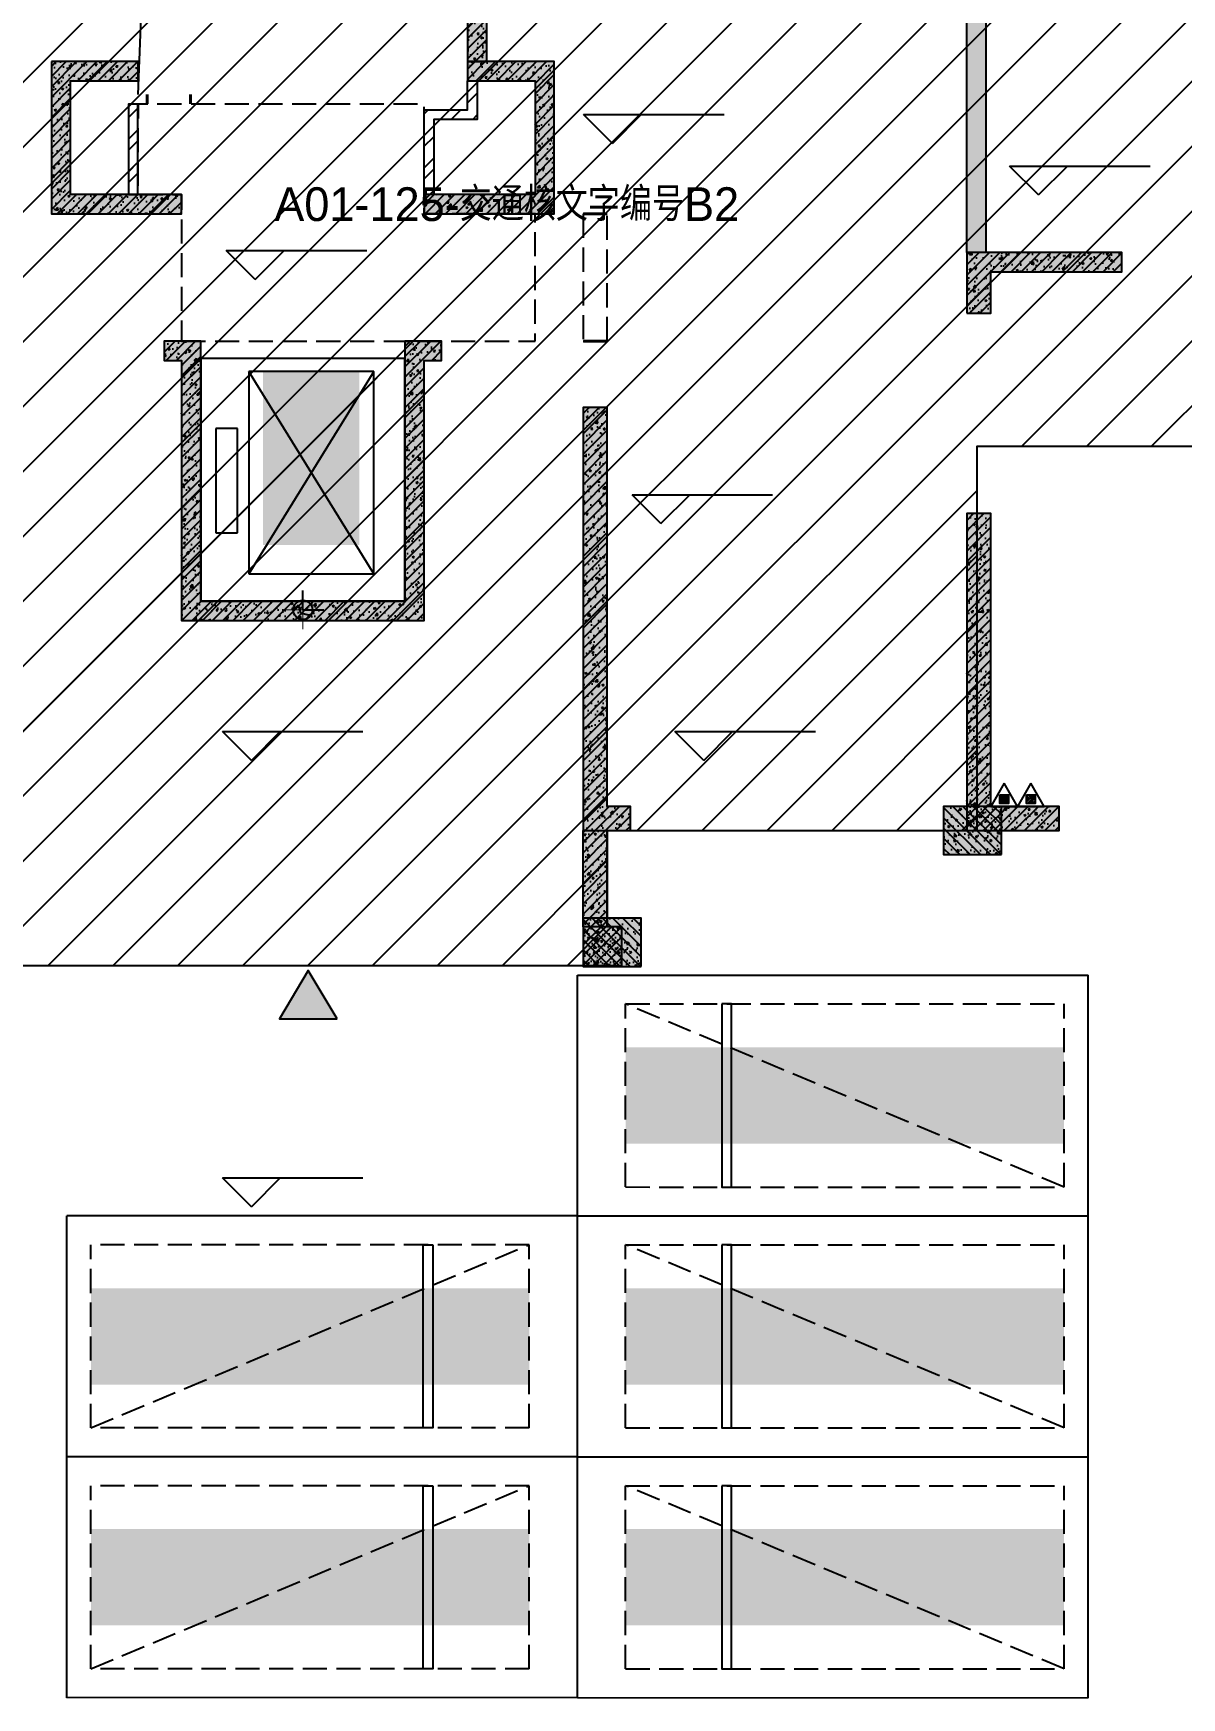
# Model space of a CAD drawing. Extents: x -1338203 to 1886333, y -783476 to 1038610.
# Drawn here: x 755209 to 767128, y -358151 to -340877 of the extents above; entities that cross this region are included whole.
import ezdxf

# ---------------------------------------------------------------- set-up
doc = ezdxf.new("R2010")
doc.units = 0
doc.header["$LTSCALE"] = 1000
doc.header["$MEASUREMENT"] = 0
for name, pattern in [('A-001-平面B2$0$__DASH', [0.35, 0.25, -0.1]), ('A-07-平面B2$0$DASH', [0.35, 0.25, -0.1]), ('A01-125-交通核文字编号B2$0$DASH', [0.35, 0.25, -0.1])]:
    doc.linetypes.add(name, pattern=pattern)
for name, color, linetype, plot in [('A-001-主楼相对位置参照$0$AAD-A-MARK', 6, 'Continuous', False), ('A-07-平面B2$0$AAD-A-MARK', 6, 'Continuous', False), ('A-125-交通核B2$0$AAD-A-MARK', 6, 'Continuous', False), ('A01-125-交通核文字编号B2$0$AAD-A-MARK', 6, 'Continuous', False), ('A01-125-交通核文字编号B2$0$AAD-A-XM', 6, 'Continuous', False), ('M07预留预埋-B2$0$AAD-A-MARK', 6, 'Continuous', False), ('S-07-墙柱B2_B1$0$AAD-A-MARK', 6, 'Continuous', False)]:
    doc.layers.add(name, color=color, linetype=linetype, plot=plot)
for name, color, linetype in [('A-001-车位参照B2$0$A-001-车位参照B2$0$0A-P-PKNG-CAR(A)', 43, 'Continuous'), ('A-07-平面B2$0$0A-A-SYMB-ELEV', 150, 'Continuous'), ('A-07-平面B2$0$0A-B-D&W', 135, 'Continuous'), ('A-07-平面B2$0$0A-S-WALL', 255, 'Continuous'), ('A-125-交通核B2$0$0A-E-EVTR', 2, 'Continuous'), ('A-125-交通核B2$0$0A-O-HOLE', 52, 'Continuous'), ('A01-125-交通核文字编号B2$0$0A-A-SYMB-ELEV', 150, 'Continuous'), ('A01-125-交通核文字编号B2$0$0A-A-SYMB-NAME', 13, 'Continuous'), ('M07预留预埋-B2$0$0M-A-LD', 4, 'Continuous'), ('p-a-core', 1, 'Continuous'), ('p-a-regular', 5, 'Continuous'), ('S-07-墙柱B2_B1$0$0S-CC-LINE', 52, 'Continuous'), ('S-07-墙柱B2_B1$0$0S-CW-HATCH', 251, 'Continuous'), ('S-07-墙柱B2_B1$0$0S-CW-HATCH-UP', 251, 'Continuous'), ('S-07-墙柱B2_B1$0$0S-CW-LINE', 72, 'Continuous'), ('S001地下二墙柱$0$S001地下二墙柱$0$0A-P-PKNG-STRP', 40, 'Continuous'), ('S001地下二墙柱$0$S001地下二墙柱$0$0S-CC-LINE', 52, 'Continuous'), ('S001地下二墙柱$0$S001地下二墙柱$0$0S-CW-HATCH', 251, 'Continuous'), ('S001地下二墙柱$0$S001地下二墙柱$0$0S-CW-HATCH-UP', 251, 'Continuous'), ('地面指向箭头', 7, 'Continuous'), ('负二层消火栓$0$负二层消火栓$0$大T4 给排水户型大样$0$0P-EQUIP-FH', 7, 'Continuous')]:
    doc.layers.add(name, color=color, linetype=linetype)
doc.styles.add('A01-125-交通核文字编号B2$0$AAD-TXT', font='aad-txt.shx', dxfattribs={"width": 0.7, "bigfont": 'aad-hztxt.shx'})
pattern_1 = [(45, (0, 0), (-168.3798022700466, 168.3798022700466), []), (45, (112.25325, 0), (-168.3798022700466, 168.3798022700466), [])]
pattern_2 = [(45, (0, 0), (-111.7962160783531, 111.7962160783531), [91.28125, -91.28125]), (105, (0, 0), (-152.7164712100046, -40.92025513165151), [91.28125, -91.28125]), (165, (-23.62531260401011, 88.1709034742089), (-40.92025513165157, -152.7164712100046), [91.28125, -91.28125])]
pattern_3 = [(45, (0, 0), (-53.03300858899106, 53.03300858899107), []), (49.99999999999999, (0, 0), (215.178054780226, -18.82564049477853), [22.5, -247.5]), (355, (0, 0), (-41.6254000839, 225.6576401100035), [18, -198]), (100.4514, (17.9315039999783, -1.568802000023425), (173.5528145142065, 206.8318626182861), [19.122057, -210.3426336]), (46.18420000000002, (0, 60), (320.1723145876933, -49.65570429870542), [33.7499999999997, -371.2499999999976]), (96.6356, (26.68102349992841, 55.86200790002476), (280.398811664611, 292.2353612701325), [28.6830864, -315.5139]), (351.1842, (0, 60), (280.3985835400882, 292.2355802775974), [27, -297]), (21, (30, 45), (179.0721156355385, -120.7856671996016), [22.5, -247.5]), (326.0000000000001, (30, 45), (72.99459957647451, 217.5450135140559), [18, -198]), (71.4514, (44.92266990011558, 34.93451819999609), (252.066788574447, 96.75914901298572), [19.122057, -210.3426336]), (37.50000000000001, (0, 0), (3.647956595187201, 99.86815614939344), [0, -195.6, 0, -201, 0, -198.75]), (7.499999999999999, (0, 0), (78.92086123264458, 118.3235135647081), [0, -114.6, 0, -191.1, 0, -75.75]), (327.5, (-66.89999999990687, 0), (160.1467308517227, -6.766461520313927), [0, -75, 0, -234, 0, -310.5]), (317.5, (-96.89999999990687, 0), (174.9558508027159, 30.03149469969532), [0, -97.5, 0, -155.4, 0, -220.5])]

# ---------------------------------------------------------------- blocks, each defined once
blk = doc.blocks.new('A-001-主楼相对位置参照')
at = {"layer": 'A-001-主楼相对位置参照$0$AAD-A-MARK'}
blk.add_lwpolyline([(-9418.767723739147, -183159.9998517036), (-7298.767723739148, -183159.9998521805), (-7298.767723679543, -180639.99985075), (-9418.767723679543, -180639.9998502731)], close=True, dxfattribs=at)
blk = doc.blocks.new('A-125-交通核B2$0$xx')
at = {"layer": 'A-125-交通核B2$0$0A-E-EVTR'}
for p, q in [((1798.285380422996, 2384.999999999971), (498.2853804229962, 2384.999999999971)), ((498.2853804229962, 2384.999999999971), (498.2853804229962, 285.0000000000146)), ((1798.285380422996, 285.0000000000146), (498.2853804229962, 2384.999999999971)), ((1798.285380422996, 2384.999999999971), (498.2853804229962, 285.0000000000146)), ((1798.285380422996, 285.0000000000146), (1798.285380422996, 2384.999999999971)), ((380.830784950449, 1791.391621498824), (155.8307849504491, 1791.391621498824)), ((155.8307849504491, 1791.391621498824), (155.8307849504489, 711.3916214987657)), ((380.830784950449, 711.3916214987657), (380.830784950449, 1791.391621498824)), ((155.8307849504489, 711.3916214987657), (380.830784950449, 711.3916214987657)), ((498.2853804229962, 285.0000000000146), (1798.285380422996, 285.0000000000146))]:
    blk.add_line(p, q, dxfattribs=at)
blk = doc.blocks.new('A-125-交通核B2')
h = blk.add_hatch()
h.set_pattern_fill('ANSI32', color=256, scale=50)
h.set_pattern_definition(pattern_1)
h.paths.add_polyline_path([(1360, 4310), (1260, 4310), (1260, 5189.999999999886), (1710, 5189.999999999886), (1710, 5489.999999999884), (1810, 5489.999999999883), (1810, 5089.999999999886), (1360, 5089.999999999886)])
h = blk.add_hatch()
h.set_pattern_fill('ANSI32', color=256, scale=50)
h.set_pattern_definition(pattern_1)
h.paths.add_polyline_path([(-1712.500000000002, 5250), (-1810, 5250), (-1810, 4310), (-1712.500000000002, 4310)])
for points in [[(1360, 4310), (1260, 4310), (1260, 5189.999999999886), (1710, 5189.999999999886), (1710, 5489.999999999884), (1810, 5489.999999999883), (1810, 5089.999999999886), (1360, 5089.999999999886)], [(-1712.500000000002, 5250), (-1810, 5250), (-1810, 4310), (-1712.500000000002, 4310)]]:
    blk.add_lwpolyline(points, close=True)
at = {"layer": 'A-125-交通核B2$0$0A-O-HOLE', "flags": 128}
blk.add_lwpolyline([(-1710, 5350), (-1593.142190692946, 8294.126962363254), (-1090, 8489.999999949592)], dxfattribs=at)
at = {"layer": 'A-125-交通核B2$0$AAD-A-MARK'}
for q in [(0, 200), (200, 0)]:
    blk.add_line((0, 0), q, dxfattribs=at)
blk.add_circle((0, 0), 100, dxfattribs=at)
blk.add_blockref('A-125-交通核B2$0$xx', (-1060, 90))
blk = doc.blocks.new('A01-125-交通核文字编号B2')
at = {"layer": 'A01-125-交通核文字编号B2$0$0A-A-SYMB-ELEV'}
for p, q in [((-494.5125119400909, 3428.45492932036), (-794.5125119400909, 3728.45492932036)), ((-794.5125119400909, 3728.45492932036), (664.0464705591439, 3728.45492932036)), ((-494.5125119400909, 3428.45492932036), (-194.5125119400909, 3728.45492932036))]:
    blk.add_line(p, q, dxfattribs=at)
at = {"layer": 'A01-125-交通核文字编号B2$0$0A-A-SYMB-NAME', "linetype": 'A01-125-交通核文字编号B2$0$DASH', "flags": 128}
blk.add_lwpolyline([(-1260, 2789.999999998254), (2410, 2789.999999997007), (2410, 4110), (1260, 4110), (1260, 5250), (-1709.999999999999, 5250.000000000003), (-1712.500000000002, 4310), (-1260, 4310)], close=True, dxfattribs=at)
at = {"layer": 'A01-125-交通核文字编号B2$0$AAD-A-MARK'}
for q in [(0, 200), (200, 0)]:
    blk.add_line((0, 0), q, dxfattribs=at)
blk.add_circle((0, 0), 100, dxfattribs=at)
at = {"layer": 'A01-125-交通核文字编号B2$0$AAD-A-XM', "style": 'A01-125-交通核文字编号B2$0$AAD-TXT'}
blk.add_text('A01-125-交通核文字编号B2', height=350, dxfattribs=at).set_placement((-296.6812086407444, 4036.037805302753))
blk = doc.blocks.new('A-07-平面B2')
at = {"layer": 'A-07-平面B2$0$0A-A-SYMB-ELEV'}
for p, q in [((3213.121388485655, 4841.446363672381), (2913.121388485655, 5141.446363672381)), ((2913.121388485655, 5141.446363672381), (4371.68037098489, 5141.446363672381)), ((3213.121388485655, 4841.446363672381), (3513.121388485655, 5141.446363672381)), ((7634.793882396538, 4306.902706817607), (7334.793882396538, 4606.902706817607)), ((7334.793882396538, 4606.902706817607), (8793.352864895773, 4606.902706817607)), ((7634.793882396538, 4306.902706817607), (7934.793882396538, 4606.902706817607)), ((3716.614833111409, 895.2742673113244), (3416.614833111409, 1195.274267311324)), ((3416.614833111409, 1195.274267311324), (4875.173815610644, 1195.274267311324)), ((3716.614833111409, 895.2742673113244), (4016.614833111409, 1195.274267311324)), ((-534.3746198192239, -1561.758163026418), (-834.3746198192239, -1261.758163026418)), ((-834.3746198192239, -1261.758163026418), (624.184362680011, -1261.758163026418)), ((-534.3746198192239, -1561.758163026418), (-234.3746198192239, -1261.758163026418)), ((4160.688683247659, -1561.758163026418), (3860.688683247659, -1261.758163026418)), ((3860.688683247659, -1261.758163026418), (5319.247665746894, -1261.758163026418)), ((4160.688683247659, -1561.758163026418), (4460.688683247659, -1261.758163026418)), ((-534.3746198187873, -6194.969889319153), (-834.3746198187873, -5894.969889319153)), ((-834.3746198187873, -5894.969889319153), (624.1843626804475, -5894.969889319153)), ((-534.3746198187873, -6194.969889319153), (-234.3746198187873, -5894.969889319153))]:
    blk.add_line(p, q, dxfattribs=at)
at = {"layer": 'A-07-平面B2$0$0A-B-D&W', "linetype": 'A-07-平面B2$0$DASH'}
blk.add_lwpolyline([(2910, 2789.999999998952), (3160, 2789.999999998952), (3160, 4110), (2910, 4110)], close=True, dxfattribs=at)
at = {"layer": 'A-07-平面B2$0$AAD-A-MARK'}
for q in [(0, 200), (200, 0)]:
    blk.add_line((0, 0), q, dxfattribs=at)
blk.add_circle((0, 0), 100, dxfattribs=at)
at = {"layer": 'A-07-平面B2$0$0A-S-WALL'}
for name in ['A-125-交通核B2', 'A01-125-交通核文字编号B2']:
    blk.add_blockref(name, (0, 0), dxfattribs=at)
blk = doc.blocks.new('A-001-主楼组合参照B2')
at = {"ltscale": 0.002}
h = blk.add_hatch(dxfattribs=at)
h.set_pattern_fill('ANSI31', color=8, scale=300)
h.set_pattern_definition([(45, (-290759.7580399357, -7878.096521442116), (-336.7596045400933, 336.7596045400933), [])])
h.paths.add_polyline_path([(66281.2331245013, -186940.2985313081), (66281.2331245013, -185540.2985321602), (62441.23312550061, -185540.2987123799), (62441.23312550061, -181550.2985321602), (55141.23312550061, -181550.2985321602), (55141.23312550061, -185540.2990549848), (51301.23103445512, -185540.2992352045), (51301.23103445512, -186940.2985283216), (44981.23312550061, -186940.298366589), (44981.23312550061, -185540.2985321603), (41131.23316977848, -185540.2985321603), (41131.23316977848, -181650.298521692), (37391.68398198416, -181650.298521692), (37391.68398198416, -179560.2984945478), (38191.2331748188, -179560.2985321605), (38191.2331748188, -176360.2984955478), (41051.23312550061, -176360.2985331602), (41051.2331735522, -174560.2985321603), (42851.29555012775, -174560.2985321603), (42851.2331690148, -173660.2985216923), (46981.23312550061, -173660.2985321605), (46981.23312550061, -172090.2984945478), (50101.2331740607, -172090.2985321603), (50101.23312550061, -174560.2984945478), (67481.2331245013, -174560.2984945478), (67481.2331245013, -172090.2985321603), (70601.23312550061, -172090.2984945478), (70601.2331735522, -174560.2984945478), (76531.2331740607, -174560.2984945478), (76531.2331740607, -176360.2984955478), (79391.23312550061, -176360.2984955478), (79391.2331740607, -179560.2984945478), (80191.23312550061, -179560.2984945478), (80191.2331740607, -182110.2984945478), (81091.2331740607, -182110.2985321603), (81091.23312550061, -185540.2984945478), (72601.23312550061, -185540.2984945478), (72601.23312550061, -186940.2984953998)])
h.paths.add_polyline_path([(2291.232276478084, -185540.2985785123), (9781.232275478309, -185540.2985785123), (9781.232275478309, -186540.298578512), (9631.232276478084, -186540.2985785118), (9631.232276478084, -186940.2985785123), (16251.23227647808, -186940.2985785123), (16251.23227647808, -186540.2985785118), (16101.23227547831, -186540.298578512), (16101.23227547831, -185540.2985785123), (23691.23227547831, -185540.2985785123), (23691.23227547831, -179560.2985785123), (22891.23227547831, -179560.2985785123), (22891.23227547831, -176360.2985785123), (20031.23227547831, -176360.2985785123), (20031.23227547831, -174560.2985785123), (18231.13172222464, -174560.2985785123), (18231.13172222464, -173660.2985785123), (14101.23227547831, -173660.2985785123), (14101.23227547831, -172090.2985785123), (10981.23227547831, -172090.2985785123), (10981.23227547831, -174560.2985785123), (-6398.767723521916, -174560.2985785123), (-6398.767723521916, -172090.2985785123), (-9518.767724521691, -172090.2985785123), (-9518.767724521691, -174560.2985785123), (-15448.76772452169, -174560.2985785123), (-15448.76772452169, -176360.2985785123), (-18308.76772452169, -176360.2985785123), (-18308.76772452169, -179560.2985785123), (-19108.76772452169, -179560.2985785123), (-19108.76772452169, -181610.2985785122), (-20008.76772452169, -181610.2985785122), (-20008.76772452169, -185540.2985785253), (-11518.76772452169, -185540.2985785123), (-11518.76772502181, -186540.2985785123), (-11668.7677235154, -186540.2985785123), (-11668.7677235154, -186940.2985785123), (-5048.767723521916, -186940.2985785123), (-5048.767723515397, -186540.2985785123), (-5198.767723515397, -186540.2985785123), (-5198.767723521916, -185540.2985785123), (-1358.767723515397, -185540.2985785123), (-1358.767723515397, -181550.2985785122), (2291.232276478084, -181550.2985785122)])
h.paths.add_polyline_path([(-109958.7612749783, -168806.1891832975), (-109958.7612691789, -173536.1891834346), (-109708.7612749792, -173536.1891833699), (-103818.7612749829, -173536.1891834874), (-103818.761274982, -177236.1891834413), (-99248.76127499505, -177236.1891834215), (-99248.76127499505, -178036.18918342), (-92868.76126927859, -178036.18918342), (-92868.76126927952, -177236.1891834659), (-71298.76126929256, -177236.189183469), (-71298.76126929256, -178036.18918342), (-64918.7612635761, -178036.18918342), (-64918.76126357983, -177236.1891834659), (-54208.76126359007, -177236.1891834659), (-54208.761263591, -168806.1891834316), (-59108.76126921247, -168806.1891711009), (-59108.76126921247, -167906.1891711006), (-62058.76126937452, -167906.189171247), (-62058.76126937452, -168806.1891711009), (-64368.7612635761, -168806.1891832975), (-64368.7612635761, -167456.1891832975), (-66168.76126925531, -167456.1891832975), (-66168.76126925531, -165386.1891709544), (-69468.76126918918, -165386.1891709558), (-69468.76126920874, -167386.1891832859), (-71848.76126930187, -167386.1891832851), (-71848.76126924413, -168806.189183286), (-82158.76126925531, -168806.1891771933), (-82158.76126917521, -167906.1891709485), (-85208.7612691957, -167906.1891711006), (-85208.7612691957, -168806.1891711009), (-92318.76126924134, -168806.1891835518), (-92318.76126926276, -167386.1891837005), (-94698.76126924786, -167386.1891834291), (-94698.76126925531, -165386.1891709551), (-97998.76126925531, -165386.1891709539), (-97998.76126925531, -167456.1891834188), (-99798.76126925158, -167456.1891834186), (-99798.76127499505, -168806.1891832975)])
h.paths.add_polyline_path([(-115663.7569348987, -225243.7857859249), (-115663.7569348987, -225843.7857859249), (-115413.7569348987, -225843.7857859249), (-115413.7569348987, -225243.7857859249), (-114083.7569348987, -225243.7857859249), (-114083.7569348987, -225843.7857859249), (-113833.7569348987, -225843.7857859249), (-113833.7569348987, -225243.7857859249), (-112008.7569348987, -225243.7857859248), (-112008.7569348987, -225843.7857859249), (-111588.7569348987, -225843.7857859249), (-111588.7569348987, -225243.7857859249), (-92908.75693489867, -225243.7857859249), (-92908.75693489867, -225843.7857859249), (-92488.75693489867, -225843.7857859249), (-92488.75693489867, -225243.7857859249), (-90663.75693489867, -225243.7857859249), (-90663.75693489867, -225843.7857859249), (-90413.75693489867, -225843.7857859249), (-90413.75693489867, -225243.7857859249), (-89083.75693489867, -225243.7857859249), (-89083.75693489867, -225843.7857859249), (-88833.75693489867, -225843.7857859249), (-88833.75693489867, -225243.7857859252), (-82963.75693489867, -225243.7857859252), (-82963.75693489867, -225843.7857859249), (-82713.75693489867, -225843.7857859249), (-82713.75693489867, -225243.7857859249), (-81383.75693489867, -225243.7857859249), (-81383.75693489867, -225843.7857859249), (-81133.75693489867, -225843.7857859249), (-81133.75693489867, -225243.7857859249), (-79308.75693489867, -225243.7857859249), (-79308.75693489867, -225843.7857859249), (-78888.75693489867, -225843.7857859249), (-78888.75693489867, -225243.7857859249), (-60208.75693489867, -225243.7857859248), (-60208.75693489867, -225843.7857859249), (-59788.75693489867, -225843.7857859249), (-59788.75693489867, -225243.7857859249), (-57963.75693489867, -225243.7857859249), (-57963.75693489867, -225843.7857859249), (-57713.75693489867, -225843.7857859249), (-57713.75693489867, -225243.7857859249), (-56383.75693489867, -225243.7857859249), (-56383.75693489867, -225843.7857859249), (-56133.75693489867, -225843.7857859249), (-56133.75693489867, -225243.7857859249), (-53248.75693489867, -225243.7857859249), (-53248.75693488936, -216463.7857859784), (-53248.75693488843, -216463.7857880258), (-56518.75693488098, -216463.785787997), (-56518.75693485443, -216463.7857859249), (-59958.75693489867, -216463.7857859248), (-59958.75693489867, -215463.7857859249), (-67988.75693489867, -215463.7857859249), (-67988.75693489867, -211893.7857859249), (-71108.75693489867, -211893.7857859249), (-71108.75693489867, -215463.7857859249), (-79138.75693489867, -215463.7857859249), (-79138.75693489867, -216463.7857859249), (-81758.75504769175, -216463.7857608667), (-81758.75504769175, -215463.785828924), (-83908.76013395959, -215463.7857370347), (-83908.76013395959, -216463.7856689774), (-86598.75693489867, -216463.7856940356), (-87848.75693495455, -216463.7857859249), (-92658.75693489867, -216463.7857859249), (-92658.75693489867, -215463.7857859249), (-100688.7569348987, -215463.7857859249), (-100688.7569348987, -211893.7857859249), (-103808.7569348987, -211893.7857859249), (-103808.7569349583, -215463.7857859249), (-111838.7569348987, -215463.7857859249), (-111838.7569348987, -215463.778743452), (-114238.7569348931, -215463.7788353413), (-114238.7569348931, -215463.7856940356), (-116458.756825553, -215463.7857859285), (-116458.7570442806, -216463.7857859212), (-118548.7571535825, -216463.7856940356), (-118548.7570442406, -221293.7879517402), (-119248.7632341522, -221293.7879937084), (-119248.7632341522, -221893.7879937084), (-118548.7602174289, -221893.7879937084), (-118548.7569348987, -223843.7809536252), (-119248.763234115, -223843.7809955936), (-119248.763234115, -224443.7809955936), (-118548.7569348987, -224443.7809536252), (-118548.7569348987, -225243.7857859249)])
h.paths.add_polyline_path([(-11948.76700253668, -235160.2985359748), (-15608.76700253668, -235160.2985359748), (-15608.76700253668, -237713.5560672852), (-16508.76700253668, -237713.5560672852), (-16508.76700253668, -241140.2985359879), (-8018.767002536682, -241140.2985359748), (-8018.767003037734, -242140.2985359748), (-8168.767002536682, -242140.2985359748), (-8168.767002536682, -242540.2985359748), (-1548.767002536682, -242540.298535975), (-1548.767002536682, -242140.298535975), (-1698.767001538305, -242140.2985359748), (-1698.767001538305, -241140.298535975), (13281.23299746332, -241140.298535975), (13281.23299746332, -242140.2985359748), (13131.23299746332, -242140.2985359748), (13131.23299746332, -242540.2985359748), (19751.23299746332, -242540.2985359748), (19751.23299746332, -242140.2985359748), (19601.23299746332, -242140.2985359748), (19601.23299746332, -241140.2985359748), (27191.23299746332, -241140.2985359748), (27191.23299746332, -239340.2985359748), (27191.23304551211, -239340.2985359748), (27191.23304551211, -237140.2985358062), (27191.23299746332, -237140.2985358062), (27191.23299746332, -235250.2984237619), (23441.23299746332, -235250.2984237619), (23441.23299746332, -230950.2983570985), (23441.23299746332, -230160.2985359748), (21531.23299746332, -230160.2985359753), (17601.23299746332, -230160.2985359753), (17601.52712125261, -227690.2985359748), (14481.52712125261, -227690.2985359748), (14481.23299746332, -230160.2985359748), (-2898.767001538305, -230160.2985359748), (-2898.767001538305, -227690.2985359748), (-6018.767002536682, -227690.2985359748), (-6018.767002536682, -230160.2985359748), (-9948.767002536682, -230160.2985359748), (-11948.76700253668, -230160.2985359748)])
h.paths.add_polyline_path([(67491.23229324841, -237139.9998558274), (67491.23229401116, -235159.999855996), (71151.23229324794, -235159.999855996), (71151.23229324841, -234559.999855996), (73051.23229324841, -234559.999855996), (73051.23229324841, -230159.9998559959), (77081.23229324841, -230159.999855996), (77080.93816945818, -227689.999855996), (80200.93816945818, -227689.999855996), (80201.23229324841, -230159.999855996), (97581.23229224817, -230159.999855996), (97581.23229224817, -227689.999855996), (100701.2322932484, -227689.999855996), (100701.2322932484, -230159.999855996), (104631.2322932484, -230159.999855996), (106631.2322932484, -230159.999855996), (106631.2322932484, -231959.999855996), (109491.2322932484, -231959.999855996), (109491.2322932484, -235159.999855996), (110291.2322932484, -235159.999855996), (110291.2322932484, -237713.257387306), (111191.2322932484, -237713.257387306), (111191.2322932484, -241139.999856009), (102701.2322932484, -241139.999855996), (102701.2322937485, -242139.999855996), (102851.2322932484, -242139.999855996), (102851.2322932484, -242539.999855996), (96231.23229324841, -242539.999855996), (96231.23229324841, -242139.999855996), (96381.23229224817, -242139.999855996), (96381.23229224817, -241139.999855996), (81401.23229324841, -241139.999855996), (81401.23229324841, -242139.999855996), (81551.23229324841, -242139.9998559955), (81551.23229324841, -242539.999855996), (74931.23229324841, -242539.999855996), (74931.23229324841, -242139.999855996), (75081.23229324841, -242139.999855996), (75081.23229324841, -241139.999855996), (67491.23229324841, -241139.999855996), (67491.23229324841, -239339.999855996)])
h.paths.add_polyline_path([(11810.72601094865, -302464.7122348832), (13795.7470119854, -302220.4619652765), (17696.32407989795, -301740.5088564857), (17394.38181419042, -299289.0335956084), (20491.02751642303, -298908.0015827207), (20792.96978213009, -301359.476843597), (25884.45497300685, -300732.9864286719), (26492.75564002548, -305675.69523174), (29132.84460410872, -305350.8410156242), (28524.54393708915, -300408.1322125561), (38042.87436600938, -299236.9331309021), (37741.22402247298, -296785.4219499681), (40837.86972569837, -296404.3899369583), (41139.52006923431, -298855.9011178924), (45040.10263646976, -298375.947332428), (47025.13193277246, -298131.6960421153), (47635.76015855395, -303094.2692828734), (50474.35205226694, -302744.9899377254), (51268.3637707883, -302647.2894216004), (51580.18199404958, -305181.4349219284), (52178.19982720283, -310041.5235503284), (48297.46755293082, -310519.0348228897), (48117.94285455183, -309060.0382901131), (44465.48894935404, -309509.4606642824), (44587.61459500552, -310501.9753123728), (44736.49179173284, -310483.6564656604), (44785.34204979544, -310880.6623249209), (38214.89507903275, -311689.1340958558), (38166.04482097016, -311292.1282365952), (38314.92201720015, -311273.8093899438), (38192.79637204413, -310281.2947417925), (23324.92694372847, -312110.7369061121), (23447.05258888449, -313103.2515542634), (23595.92978610727, -313084.9327074896), (23644.78004416986, -313481.9385667506), (17074.33307340764, -314290.4103376855), (17025.48281534505, -313893.4044784249), (17174.36001256783, -313875.0856316515), (17052.23436741135, -312882.5709835001), (1787.359078842448, -314760.8634060043), (1909.484723998467, -315753.3780541557), (2058.361921221251, -315735.0592073823), (2107.212179283844, -316132.0650666428), (-4463.234791478375, -316940.5368375777), (-4512.085049540969, -316543.5309783171), (-4363.20785231865, -316525.2121315437), (-4485.333497474669, -315532.6974833923), (-12911.78286028025, -316569.5442107695), (-13330.67382316641, -313165.21896761), (-12437.4106398311, -313055.3058869696), (-12507.02225759183, -312489.5725373559), (-12748.83103498048, -310524.3935341835), (-11954.81931645959, -310426.6930180584), (-12345.62138095987, -307250.6461439739), (-9507.029487246415, -306901.3667988268), (-9726.855648528086, -305114.8404321541), (-7940.226588892518, -304895.8488561726), (-8050.13966953312, -304002.5856728373), (-3951.156865628669, -303497.3721730416), (-4142.894128524465, -301939.124175443), (-1046.248426291859, -301558.0921625552), (-744.5980827559251, -304009.6033434892), (7185.593955974327, -303033.8194386902), (7796.222181755817, -307996.3926794484), (12421.35423673061, -307427.2854756413)])
h.paths.add_polyline_path([(118675.7859663961, -301882.809409273), (118078.7053500742, -297020.9645447106), (118078.5068137946, -297019.3479245001), (118009.0274021446, -296453.598323043), (117767.6778670328, -294488.3628660979), (116973.6433389063, -294585.8778297879), (116583.5834841465, -291409.7397172834), (113744.9100460953, -291758.3557124749), (113525.5013777933, -289971.7780241912), (111540.4150574778, -290215.565433416), (107639.7204380578, -290694.6076925431), (107338.9349182204, -288242.9902351153), (104242.2002585281, -288623.2985935061), (104542.9857783655, -291074.916050934), (87292.58565581567, -293193.4286369771), (86991.5082054229, -290741.8470313875), (83894.77354474016, -291122.1553899002), (84195.85099513293, -293573.7369954897), (80295.15637571295, -294052.7792546166), (78310.07005539746, -294296.5666638416), (78919.53857846209, -299259.28246463), (76080.86514040898, -299607.8984598218), (75286.8306122825, -299705.4134235118), (75598.05663160351, -302239.6317223347), (76015.75496586668, -305640.8215212679), (83549.15755146206, -304715.6483032462), (83671.05125557748, -305708.191463465), (83522.16978205112, -305726.4755190959), (83570.92726389621, -306123.4927831589), (90141.56298413989, -305316.5564586243), (90092.80550229526, -304919.5391945612), (89943.9240292625, -304937.8232501313), (89822.03032465023, -303945.2800899736), (104690.3268628216, -302119.3123950005), (104812.2205674339, -303111.8555551582), (104663.3390934102, -303130.1396108497), (104712.0965752553, -303527.1568749131), (111282.7322954994, -302720.2205503787), (111233.9748136543, -302323.2032863157), (111085.0933396306, -302341.4873420075), (110963.1996350179, -301348.9441818497), (114616.7046459892, -300901.0549714464), (114795.7921093565, -302359.3094186358)])
at = {"color": 3, "flags": 128}
blk.add_lwpolyline([(10981.23227547831, -174560.2985785123), (-6398.767723521916, -174560.2985785123), (-6398.767723521916, -172090.2985785123), (-9518.767724521691, -172090.2985785123), (-9518.767724521691, -174560.2985785123), (-15448.76772452169, -174560.2985785123), (-15448.76772452169, -176360.2985785123), (-18308.76772452169, -176360.2985785123), (-18308.76772452169, -179560.2985785123), (-19108.76772452169, -179560.2985785123), (-19108.76772452169, -181610.2985785122), (-20008.76772452169, -181610.2985785122), (-20008.76772452169, -185540.2985785253), (-11518.76772452169, -185540.2985785123), (-11518.76772502181, -186540.2985785123), (-11668.7677235154, -186540.2985785123), (-11668.7677235154, -186940.2985785123), (-5048.767723521916, -186940.2985785123), (-5048.767723515397, -186540.2985785123), (-5198.767723515397, -186540.2985785123), (-5198.767723521916, -185540.2985785123), (-1358.767723515397, -185540.2985785123), (-1358.767723515397, -181550.2985785122), (2291.232276478084, -181550.2985785122)], dxfattribs=at)
for name, p in [('A-001-主楼相对位置参照', (0, 0)), ('A-07-平面B2', (-8358.767723739147, -183249.9998517038))]:
    blk.add_blockref(name, p)
blk = doc.blocks.new('M07预留预埋-B2')
at = {"layer": 'M07预留预埋-B2$0$0M-A-LD', "elevation": 2600}
blk.add_lwpolyline([(-1164.999999953347, 5250.128775174613, 0, 0, 0), (-1614.999999954453, 5250.128775172983, 30, 30, 0), (-1614.999999916618, 5350.064387604361, 0, 0, 0), (-1164.999999991123, 5350.064387605991, 30, 30, 0), (-1164.999999953347, 5250.128775174613, 30, 30, 0)], format="xyseb", dxfattribs=at)
at = {"layer": 'M07预留预埋-B2$0$0M-A-LD'}
blk.add_lwpolyline([(2909.644231333921, 4109.928553435078, 0, 0, 0), (2909.644232328283, 2789.928553434263, 30, 30, 0), (3160.000000999775, 2789.999999999185, 0, 0, 0), (3159.644232333696, 4110.076112831943, 30, 30, 0), (2909.644232328283, 4109.928553435078, 30, 30, 0)], format="xyseb", dxfattribs=at)
at = {"layer": 'M07预留预埋-B2$0$AAD-A-MARK', "const_width": 10}
for points in [[(0, 200), (0, -200)], [(-200, 0), (200, 0)]]:
    blk.add_lwpolyline(points, dxfattribs=at)
at = {"layer": 'M07预留预埋-B2$0$AAD-A-MARK'}
blk.add_circle((0, 0), 100, dxfattribs=at)
blk = doc.blocks.new('M001-预留预埋B2')
for p in [(-8358.767723182682, -183249.9998506577), (-8358.767723182682, -183249.999850658)]:
    blk.add_blockref('M07预留预埋-B2', p)
blk = doc.blocks.new('负二层消火栓$0$负二层消火栓$0$大T4 给排水户型大样$0$$TwtSys$00000546')
h = blk.add_hatch()
h.set_pattern_fill('ANSI31', color=256, scale=200, style=0)
h.set_pattern_definition([(45, (-38543.80223862439, -6670.830405693208), (-17.67766952966369, 17.67766952966369), [])])
h.paths.add_polyline_path([(-64.92232553117356, 173.7449990885525), (64.922325531159, 173.7449990885525), (64.922325531159, 43.90034802621994), (-64.92232553117356, 43.90034802621994)])
for points in [[(0, 343.6163707387423), (-198.3870041439732, 0), (198.3870041439732, 0)], [(-64.92232553117356, 173.7449990885525), (64.922325531159, 173.7449990885525), (64.922325531159, 43.90034802621994), (-64.92232553117356, 43.90034802621994)]]:
    blk.add_lwpolyline(points, close=True)
blk = doc.blocks.new('负二层消火栓')
at = {"layer": '负二层消火栓$0$负二层消火栓$0$大T4 给排水户型大样$0$0P-EQUIP-FH', "xscale": 0.7, "yscale": 0.7, "zscale": 0.7, "rotation": 0.0002308761239931664}
for p in [(-1079.896636524005, -185289.9992344023), (-802.154830724583, -185289.9981152266)]:
    blk.add_blockref('负二层消火栓$0$负二层消火栓$0$大T4 给排水户型大样$0$$TwtSys$00000546', p, dxfattribs=at)
blk = doc.blocks.new('S-07-墙柱B2_B1')
at = {"layer": 'S-07-墙柱B2_B1$0$0S-CW-HATCH'}
h = blk.add_hatch(color=256, dxfattribs=at)
h.dxf.hatch_style = 1
h.paths.add_polyline_path([(24510.00016832631, 8440.000000000116), (22210, 8440.000000000116), (22210, 10910.00000000012), (19590, 10910.00000000012), (19590, 8440.000000000116), (14410, 8440.000000000116), (14410, 3710.000000000116), (14210, 3710.000000000116), (14210, 8440.000000000116), (7090, 8440.000000000116), (7090, 3710.000000000116), (6890, 3710.000000000116), (6890, 8440.000000000116), (1710, 8440.000000000116), (1710, 10910.00000000012), (-910, 10910.00000000012), (-910, 8440.000000000116), (-1890, 8440.000000000116), (-6840, 8440.000000000116), (-6840, 5490.000000000116), (-7090, 5490.000000000116), (-7090, 6640.000000000116), (-9700, 6640.000000000116), (-9700, 5690.000000000116), (-9450, 5690.000000000116), (-9450, 5490.000000000116), (-9700, 5490.000000000116), (-9700, 3690.000000000116), (-8300, 3690.000000000116), (-8300, 3440.000000000116), (-10500, 3440.000000000116), (-10500.00016131904, 849.9999998257263), (-10750.00016131904, 849.9999998257263), (-10750, 3690.000000000116), (-9950, 3690.000000000116), (-9950, 6890.000000000116), (-7090, 6890.000000000116), (-7090, 8690.000000000116), (-1890, 8690.000000000116), (-1160, 8690.000000000116), (-1160, 11160.00000000012), (1960, 11160.00000000012), (1960, 8690.000000000116), (19340, 8690.000000000116), (19340, 11160.00000000012), (22460, 11160.00000000012), (22460, 8690.000000000116), (24510.00016832631, 8689.999996883678)])
h = blk.add_hatch(color=256, dxfattribs=at)
h.dxf.hatch_style = 1
h.paths.add_polyline_path([(1710, 5690.000000000116), (1910, 5690.000000000116), (1910, 8440.000000000116), (1710, 8440.000000000116)])
h = blk.add_hatch(color=256, dxfattribs=at)
h.dxf.hatch_style = 1
h.paths.add_polyline_path([(-2610, 5690.000000000116), (-2610, 4110.000000000116), (-1260, 4110.000000000116), (-1260, 4310.000000000116), (-2410, 4310.000000000116), (-2410, 5490.000000000116), (-1710, 5490.000000000116), (-1710, 5690.000000000116)])
h = blk.add_hatch(color=256, dxfattribs=at)
h.dxf.hatch_style = 1
h.paths.add_polyline_path([(2410, 4310.000000000116), (1260, 4310.000000000116), (1260, 4110.000000000116), (2610, 4110.000000000116), (2610, 5690.000000000116), (1710, 5690.000000000116), (1710, 5490.000000000116), (2410, 5490.000000000116)])
h = blk.add_hatch(color=256, dxfattribs=at)
h.dxf.hatch_style = 1
h.paths.add_polyline_path([(6890, 3080.000000000116), (7140, 3080.000000000116), (7140, 3510.000000000116), (8500, 3510.000000000116), (8500, 3710.000000000116), (6890, 3710.000000000116)])
h = blk.add_hatch(color=256, dxfattribs=at)
h.dxf.hatch_style = 1
h.paths.add_polyline_path([(-1060, 2790.000000000116), (-1440, 2790.000000000116), (-1440, 2590.000000000116), (-1260, 2590.000000000116), (-1260, -109.9999999998836), (1260, -109.9999999998836), (1260, 2590.000000000116), (1440, 2590.000000000116), (1440, 2790.000000000116), (1060, 2790.000000000116), (1060, 90.00000000011642), (-1060, 90.00000000011642)])
h = blk.add_hatch(color=256, dxfattribs=at)
h.dxf.hatch_style = 1
h.paths.add_polyline_path([(2910, -2289.999999999884), (3400, -2289.999999999884), (3400, -2039.999999999884), (3160, -2039.999999999884), (3160, 2100.000000000116), (2910, 2100.000000000116)])
h = blk.add_hatch(color=256, dxfattribs=at)
h.dxf.hatch_style = 1
h.paths.add_polyline_path([(6890, -2289.999999999884), (7850, -2289.999999999884), (7850, -2039.999999999884), (7140, -2039.999999999884), (7140, 1000.000000000116), (6890, 1000.000000000116)])
h = blk.add_hatch(color=256, dxfattribs=at)
h.dxf.hatch_style = 1
h.paths.add_polyline_path([(2910, -2289.999999999884), (3160, -2289.999999999884), (3160, -3289.999999999884), (2910, -3289.999999999884)])
h = blk.add_hatch(color=256, dxfattribs=at)
h.dxf.hatch_style = 1
h.paths.add_polyline_path([(3310, -3289.999999999884), (2910, -3289.999999999884), (2910, -3689.999999999884), (3310, -3689.999999999884)])
at = {"layer": 'S-07-墙柱B2_B1$0$0S-CW-HATCH-UP'}
h = blk.add_hatch(dxfattribs=at)
h.set_pattern_fill('钢筋混凝土', color=256, scale=30)
h.set_pattern_definition([(45, (0, 0), (-53.03300858899106, 53.03300858899107), []), (49.99999999999999, (0, 0), (215.178054780226, -18.82564049477853), [22.5, -247.5]), (355, (0, 0), (-41.6254000839, 225.6576401100035), [18, -198]), (100.4514, (17.9315039999783, -1.568802000023425), (173.5528145142065, 206.8318626182861), [19.122057, -210.3426336]), (46.18420000000002, (0, 60), (320.1723145876933, -49.65570429870542), [33.74999999999985, -371.2499999999988]), (96.6356, (26.68102349992841, 55.86200790002476), (280.398811664611, 292.2353612701325), [28.6830864, -315.5139]), (351.1842, (0, 60), (280.3985835400882, 292.2355802775974), [27, -297]), (21, (30, 45), (179.0721156355385, -120.7856671996016), [22.5, -247.5]), (326.0000000000001, (30, 45), (72.99459957647451, 217.5450135140559), [18, -198]), (71.4514, (44.92266990011558, 34.93451819999609), (252.066788574447, 96.75914901298572), [19.122057, -210.3426336]), (37.50000000000001, (0, 0), (3.647956595187201, 99.86815614939344), [0, -195.6, 0, -201, 0, -198.75]), (7.499999999999999, (0, 0), (78.92086123264458, 118.3235135647081), [0, -114.6, 0, -191.1, 0, -75.75]), (327.5, (-66.89999999990687, 0), (160.1467308517227, -6.766461520313927), [0, -75, 0, -234, 0, -310.5]), (317.5, (-96.89999999990687, 0), (174.9558508027159, 30.03149469969532), [0, -97.5, 0, -155.4, 0, -220.5])])
h.paths.add_polyline_path([(24510.00016832631, 8440.000000000116), (22210, 8440.000000000116), (22210, 10910.00000000012), (19590, 10910.00000000012), (19590, 8440.000000000116), (14410, 8440.000000000116), (14410, 3710.000000000116), (14210, 3710.000000000116), (14210, 8440.000000000116), (7090, 8440.000000000116), (7090, 3710.000000000116), (6890, 3710.000000000116), (6890, 8440.000000000116), (1710, 8440.000000000116), (1710, 10910.00000000012), (-910, 10910.00000000012), (-910, 8440.000000000116), (-1890, 8440.000000000116), (-6840, 8440.000000000116), (-6840, 5490.000000000116), (-7090, 5490.000000000116), (-7090, 6640.000000000116), (-9700, 6640.000000000116), (-9700, 5690.000000000116), (-9450, 5690.000000000116), (-9450, 5490.000000000116), (-9700, 5490.000000000116), (-9700, 3690.000000000116), (-8300, 3690.000000000116), (-8300, 3440.000000000116), (-10500, 3440.000000000116), (-10500.00016131904, 849.9999998257263), (-10750.00016131904, 849.9999998257263), (-10750, 3690.000000000116), (-9950, 3690.000000000116), (-9950, 6890.000000000116), (-7090, 6890.000000000116), (-7090, 8690.000000000116), (-1890, 8690.000000000116), (-1160, 8690.000000000116), (-1160, 11160.00000000012), (1960, 11160.00000000012), (1960, 8690.000000000116), (19340, 8690.000000000116), (19340, 11160.00000000012), (22460, 11160.00000000012), (22460, 8690.000000000116), (24510.00016832631, 8689.999996883678)])
h = blk.add_hatch(dxfattribs=at)
h.set_pattern_fill('钢筋混凝土', color=256, scale=30)
h.set_pattern_definition(pattern_3)
h.paths.add_polyline_path([(1710, 5690.000000000116), (1910, 5690.000000000116), (1910, 8440.000000000116), (1710, 8440.000000000116)])
h = blk.add_hatch(dxfattribs=at)
h.set_pattern_fill('钢筋混凝土', color=256, scale=30)
h.set_pattern_definition(pattern_3)
h.paths.add_polyline_path([(-2610, 5690.000000000116), (-2610, 4110.000000000116), (-1260, 4110.000000000116), (-1260, 4310.000000000116), (-2410, 4310.000000000116), (-2410, 5490.000000000116), (-1710, 5490.000000000116), (-1710, 5690.000000000116)])
h = blk.add_hatch(dxfattribs=at)
h.set_pattern_fill('钢筋混凝土', color=256, scale=30)
h.set_pattern_definition(pattern_3)
h.paths.add_polyline_path([(2410, 4310.000000000116), (1260, 4310.000000000116), (1260, 4110.000000000116), (2610, 4110.000000000116), (2610, 5690.000000000116), (1710, 5690.000000000116), (1710, 5490.000000000116), (2410, 5490.000000000116)])
h = blk.add_hatch(dxfattribs=at)
h.set_pattern_fill('钢筋混凝土', color=256, scale=30)
h.set_pattern_definition(pattern_3)
h.paths.add_polyline_path([(6890, 3080.000000000116), (7140, 3080.000000000116), (7140, 3510.000000000116), (8500, 3510.000000000116), (8500, 3710.000000000116), (6890, 3710.000000000116)])
h = blk.add_hatch(dxfattribs=at)
h.set_pattern_fill('钢筋混凝土', color=256, scale=30)
h.set_pattern_definition(pattern_3)
h.paths.add_polyline_path([(-1060, 2790.000000000116), (-1440, 2790.000000000116), (-1440, 2590.000000000116), (-1260, 2590.000000000116), (-1260, -109.9999999998836), (1260, -109.9999999998836), (1260, 2590.000000000116), (1440, 2590.000000000116), (1440, 2790.000000000116), (1060, 2790.000000000116), (1060, 90.00000000011642), (-1060, 90.00000000011642)])
h = blk.add_hatch(dxfattribs=at)
h.set_pattern_fill('钢筋混凝土', color=256, scale=30)
h.set_pattern_definition(pattern_3)
h.paths.add_polyline_path([(2910, -2289.999999999884), (3400, -2289.999999999884), (3400, -2039.999999999884), (3160, -2039.999999999884), (3160, 2100.000000000116), (2910, 2100.000000000116)])
h = blk.add_hatch(dxfattribs=at)
h.set_pattern_fill('钢筋混凝土', color=256, scale=30)
h.set_pattern_definition(pattern_3)
h.paths.add_polyline_path([(6890, -2289.999999999884), (7850, -2289.999999999884), (7850, -2039.999999999884), (7140, -2039.999999999884), (7140, 1000.000000000116), (6890, 1000.000000000116)])
h = blk.add_hatch(dxfattribs=at)
h.set_pattern_fill('STARS', color=256, scale=115, angle=45)
h.set_pattern_definition(pattern_2)
edge = h.paths.add_edge_path()
edge.add_arc((0, 0), 100, 0, 360)
h = blk.add_hatch(dxfattribs=at)
h.set_pattern_fill('STARS', color=256, scale=115, angle=45)
h.set_pattern_definition(pattern_2)
edge = h.paths.add_edge_path()
edge.add_arc((0, 0), 100, 0, 360)
h = blk.add_hatch(dxfattribs=at)
h.set_pattern_fill('钢筋混凝土', color=256, scale=30)
h.set_pattern_definition(pattern_3)
h.paths.add_polyline_path([(2910, -2289.999999999884), (3160, -2289.999999999884), (3160, -3289.999999999884), (2910, -3289.999999999884)])
h = blk.add_hatch(dxfattribs=at)
h.set_pattern_fill('钢筋混凝土', color=256, scale=30)
h.set_pattern_definition(pattern_3)
h.paths.add_polyline_path([(3310, -3289.999999999884), (2910, -3289.999999999884), (2910, -3689.999999999884), (3310, -3689.999999999884)])
at = {"layer": 'S-07-墙柱B2_B1$0$0S-CC-LINE'}
blk.add_lwpolyline([(3310, -3289.999999999884), (2910, -3289.999999999884), (2910, -3689.999999999884), (3310, -3689.999999999884)], close=True, dxfattribs=at)
at = {"layer": 'S-07-墙柱B2_B1$0$0S-CW-LINE'}
blk.add_lwpolyline([(7090, 8440.000000000116), (7090, 3710.000000000116), (6890, 3710.000000000116), (6890, 8440.000000000116)], dxfattribs=at)
for points in [[(1710, 5690.000000000116), (1910, 5690.000000000116), (1910, 8440.000000000116), (1710, 8440.000000000116)], [(-2610, 5690.000000000116), (-2610, 4110.000000000116), (-1260, 4110.000000000116), (-1260, 4310.000000000116), (-2410, 4310.000000000116), (-2410, 5490.000000000116), (-1710, 5490.000000000116), (-1710, 5690.000000000116)], [(2410, 4310.000000000116), (1260, 4310.000000000116), (1260, 4110.000000000116), (2610, 4110.000000000116), (2610, 5690.000000000116), (1710, 5690.000000000116), (1710, 5490.000000000116), (2410, 5490.000000000116)], [(6890, 3080.000000000116), (7140, 3080.000000000116), (7140, 3510.000000000116), (8500, 3510.000000000116), (8500, 3710.000000000116), (6890, 3710.000000000116)], [(-1060, 2790.000000000116), (-1440, 2790.000000000116), (-1440, 2590.000000000116), (-1260, 2590.000000000116), (-1260, -109.9999999998836), (1260, -109.9999999998836), (1260, 2590.000000000116), (1440, 2590.000000000116), (1440, 2790.000000000116), (1060, 2790.000000000116), (1060, 90.00000000011642), (-1060, 90.00000000011642)], [(2910, -2289.999999999884), (3400, -2289.999999999884), (3400, -2039.999999999884), (3160, -2039.999999999884), (3160, 2100.000000000116), (2910, 2100.000000000116)], [(6890, -2289.999999999884), (7850, -2289.999999999884), (7850, -2039.999999999884), (7140, -2039.999999999884), (7140, 1000.000000000116), (6890, 1000.000000000116)], [(2910, -2289.999999999884), (3160, -2289.999999999884), (3160, -3289.999999999884), (2910, -3289.999999999884)]]:
    blk.add_lwpolyline(points, close=True, dxfattribs=at)
at = {"layer": 'S-07-墙柱B2_B1$0$AAD-A-MARK'}
for q in [(0, 200), (0, 200), (200, 0), (200, 0)]:
    blk.add_line((0, 0), q, dxfattribs=at)
blk.add_circle((0, 0), 100, dxfattribs=at)
blk.add_circle((0, 0), 100, dxfattribs=at)
blk = doc.blocks.new('S001地下二墙柱')
at = {"layer": 'S001地下二墙柱$0$S001地下二墙柱$0$0S-CW-HATCH'}
h = blk.add_hatch(color=256, dxfattribs=at)
h.dxf.hatch_style = 1
h.paths.add_polyline_path([(-1108.761409612838, -185789.9998522247), (-1108.761409612838, -185289.9998522247), (-1708.761409612838, -185289.9998522247), (-1708.761409612838, -185789.9998522247)])
h = blk.add_hatch(color=256, dxfattribs=at)
h.dxf.hatch_style = 1
h.paths.add_polyline_path([(-4848.644194838125, -186949.9996840804), (-4848.644194838125, -186449.9996840804), (-5448.644194838125, -186449.9996840804), (-5448.644194838125, -186949.9996840804)])
at = {"layer": 'S001地下二墙柱$0$S001地下二墙柱$0$0S-CW-HATCH-UP'}
h = blk.add_hatch(dxfattribs=at)
h.set_pattern_fill('钢筋混凝土', color=256, scale=30, angle=-90.00000000000001)
h.set_pattern_definition([(315, (7842.96555106109, -218100.7324547371), (53.03300858899107, 53.03300858899105), []), (320, (7842.96555106109, -218100.7324547371), (-18.82564049477857, -215.178054780226), [22.5, -247.5]), (265, (7842.96555106109, -218100.7324547371), (225.6576401100035, 41.62540008389996), [18, -198]), (10.45139999999999, (7841.396749060135, -218118.6639587371), (206.831862618286, -173.5528145142065), [19.122057, -210.3426336]), (316.1842, (7902.96555106109, -218100.7324547371), (-49.65570429870548, -320.1723145876933), [33.74999999999982, -371.2499999999986]), (6.635599999999986, (7898.8275589603, -218127.4134782372), (292.2353612701324, -280.3988116646111), [28.68308639999902, -315.5138999999843]), (261.1841999999999, (7902.96555106109, -218100.7324547371), (292.2355802775973, -280.3985835400882), [26.99999999999902, -296.9999999999844]), (291, (7887.96555106109, -218130.7324547371), (-120.7856671996017, -179.0721156355385), [22.5, -247.5]), (236, (7887.96555106109, -218130.7324547371), (217.5450135140559, -72.99459957647456), [18, -198]), (341.4514, (7877.900069262367, -218145.6551246371), (96.75914901298567, -252.066788574447), [19.122057, -210.3426336]), (307.5, (7842.96555106109, -218100.7324547371), (99.86815614939344, -3.647956595187219), [0, -195.5999999999986, 0, -200.9999999999986, 0, -198.7499999999986]), (277.5, (7842.96555106109, -218100.7324547371), (118.3235135647081, -78.92086123264461), [0, -114.6, 0, -191.1, 0, -75.74999999999999]), (237.5, (7842.96555106109, -218033.8324547371), (-6.766461520313956, -160.1467308517227), [0, -75, 0, -234, 0, -310.5]), (227.5, (7842.96555106109, -218003.8324547371), (30.03149469969529, -174.9558508027159), [0, -97.5, 0, -155.4, 0, -220.5])])
h.paths.add_polyline_path([(-1108.761409612838, -185789.9998522247), (-1108.761409612838, -185289.9998522247), (-1708.761409612838, -185289.9998522247), (-1708.761409612838, -185789.9998522247)])
h = blk.add_hatch(dxfattribs=at)
h.set_pattern_fill('钢筋混凝土', color=256, scale=30, angle=-90.00000000000001)
h.set_pattern_definition([(315, (4103.082765835803, -219260.7322865929), (53.03300858899107, 53.03300858899105), []), (320, (4103.082765835803, -219260.7322865929), (-18.82564049477857, -215.178054780226), [22.5, -247.5]), (265, (4103.082765835803, -219260.7322865929), (225.6576401100035, 41.62540008389996), [18, -198]), (10.45139999999999, (4101.513963836711, -219278.6637905929), (206.831862618286, -173.5528145142065), [19.122057, -210.3426336]), (316.1842, (4163.082765835803, -219260.7322865929), (-49.65570429870548, -320.1723145876933), [33.74999999999982, -371.2499999999986]), (6.635599999999986, (4158.944773736876, -219287.4133100929), (292.2353612701324, -280.3988116646111), [28.68308639999903, -315.5138999999844]), (261.1841999999999, (4163.082765835803, -219260.7322865929), (292.2355802775973, -280.3985835400882), [26.99999999999903, -296.9999999999845]), (291, (4148.082765835803, -219290.7322865929), (-120.7856671996017, -179.0721156355385), [22.5, -247.5]), (236, (4148.082765835803, -219290.7322865929), (217.5450135140559, -72.99459957647456), [18, -198]), (341.4514, (4138.017284035217, -219305.6549564929), (96.75914901298567, -252.066788574447), [19.122057, -210.3426336]), (307.5, (4103.082765835803, -219260.7322865929), (99.86815614939344, -3.647956595187219), [0, -195.5999999999986, 0, -200.9999999999986, 0, -198.7499999999986]), (277.5, (4103.082765835803, -219260.7322865929), (118.3235135647081, -78.92086123264461), [0, -114.6, 0, -191.1, 0, -75.74999999999999]), (237.5, (4103.082765835803, -219193.8322865929), (-6.766461520313956, -160.1467308517227), [0, -75, 0, -234, 0, -310.5]), (227.5, (4103.082765835803, -219163.8322865929), (30.03149469969529, -174.9558508027159), [0, -97.5, 0, -155.4, 0, -220.5])])
h.paths.add_polyline_path([(-4848.644194838125, -186949.9996840804), (-4848.644194838125, -186449.9996840804), (-5448.644194838125, -186449.9996840804), (-5448.644194838125, -186949.9996840804)])
at = {"layer": 'S001地下二墙柱$0$S001地下二墙柱$0$0S-CC-LINE', "color": 1}
for points in [[(-1108.761409612838, -185789.9998522247), (-1108.761409612838, -185289.9998522247), (-1708.761409612838, -185289.9998522247), (-1708.761409612838, -185789.9998522247)], [(-4848.644194838125, -186949.9996840804), (-4848.644194838125, -186449.9996840804), (-5448.644194838125, -186449.9996840804), (-5448.644194838125, -186949.9996840804)]]:
    blk.add_lwpolyline(points, close=True, dxfattribs=at)
at = {"layer": 'S001地下二墙柱$0$S001地下二墙柱$0$0A-P-PKNG-STRP', "ltscale": 0.002}
blk.add_blockref('S-07-墙柱B2_B1', (-8358.76772311749, -183249.9998541047), dxfattribs=at)
blk = doc.blocks.new('A$Cb720460c')
at = {"layer": '地面指向箭头'}
h = blk.add_hatch(color=251, dxfattribs=at)
h.dxf.hatch_style = 1
h.paths.add_polyline_path([(345716.9225289687, 178134.2748460238), (345416.9225289687, 178634.2748460238), (345116.9225289687, 178134.2748460238)])
at = {"layer": '地面指向箭头', "color": 251, "flags": 128}
blk.add_lwpolyline([(345716.9225289687, 178134.2748460238), (345416.9225289687, 178634.2748460238), (345116.9225289687, 178134.2748460238), (345716.9225289687, 178134.2748460238)], dxfattribs=at)
blk = doc.blocks.new('A-001-车位参照B2$0$A-001-车位参照B2$0$ddd')
for p, q in [((0.1196331636165269, 2499.734631010215), (5300.119627203792, 2499.986558642588)), ((0.1196331636165269, 2499.734631010215), (0.2384704556898214, -0.2653666055994108)), ((5300.119627203792, 2499.986558642588), (5300.238464436203, -0.01343849650584161)), ((0.2384704556898214, -0.2653666055994108), (5300.238464436203, -0.01343849650584161))]:
    blk.add_line(p, q)
at = {"linetype": 'A-001-平面B2$0$__DASH'}
for p, q in [((500.1338930671918, 2199.758391137235), (5050.133887941134, 2199.974675002741)), ((500.1338930671918, 2199.758391137235), (500.2242094210233, 299.7583935214207)), ((5050.133887941134, 2199.974675002741), (5050.224204235303, 299.9746773870429)), ((500.2242094210233, 299.7583935214207), (5050.224204235303, 299.9746773870429))]:
    blk.add_line(p, q, dxfattribs=at)
blk.add_lwpolyline([(5050.133887941134, 2199.974675002741), (500.2242094210233, 299.7583935214207)], dxfattribs=at)
blk.add_lwpolyline([(1500.224208288535, 299.8059285574127), (1500.133891934704, 2199.805926173227), (1600.133891815436, 2199.810679533752), (1600.224208169326, 299.8106819179375)], close=True)
at = {"layer": 'p-a-regular', "ltscale": 0.002, "const_width": 999.9999999999999}
blk.add_lwpolyline([(5050.179046088189, 1249.974676194834), (500.1790512440493, 1249.758392329211)], dxfattribs=at)

msp = doc.modelspace()

# ---------------------------------------------------------------- linework, layer by layer
at = {"layer": 'p-a-core', "ltscale": 0.002, "const_width": 1000, "elevation": -83050.00000000013}
msp.add_lwpolyline([(758094.633902686, -344386.4874765815), (758094.633902686, -346186.4874765815)], dxfattribs=at)

# ---------------------------------------------------------------- block references
at = {"ltscale": 0.002}
for name, p in [('S001地下二墙柱', (766365.3671995364, -163610.9267240381)), ('A-001-主楼组合参照B2', (766365.3666062295, -163610.9266430476)), ('A-001-主楼相对位置参照', (766365.3667125844, -163610.9266343083)), ('A-001-主楼组合参照B2', (766365.3667125844, -163610.9266343083)), ('M001-预留预埋B2', (766365.3666062295, -163610.9262234796)), ('负二层消火栓', (766365.3667022258, -163610.9265942949)), ('A$Cb720460c', (412646.1912085176, -529238.6898988263))]:
    msp.add_blockref(name, p, dxfattribs=at)
at = {"color": 0, "ltscale": 0.002}
msp.add_blockref('M001-预留预埋B2', (766365.3667022258, -163610.9266348326), dxfattribs=at)
at = {"layer": 'A-001-车位参照B2$0$A-001-车位参照B2$0$0A-P-PKNG-CAR(A)', "linetype": 'Continuous', "xscale": -1, "rotation": 179.9972764593919}
for p in [(760856.6052929072, -350650.6275166111), (760856.6052929077, -353150.6275166111), (760856.6052929077, -355650.6275166111)]:
    msp.add_blockref('A-001-车位参照B2$0$A-001-车位参照B2$0$ddd', p, dxfattribs=at)
at = {"layer": 'A-001-车位参照B2$0$A-001-车位参照B2$0$0A-P-PKNG-CAR(A)', "linetype": 'Continuous', "rotation": 180.0027235406079}
for p in [(760856.6052924928, -353150.6275166111), (760856.6052924928, -355650.6275166111)]:
    msp.add_blockref('A-001-车位参照B2$0$A-001-车位参照B2$0$ddd', p, dxfattribs=at)

doc.saveas('drawing.dxf')
